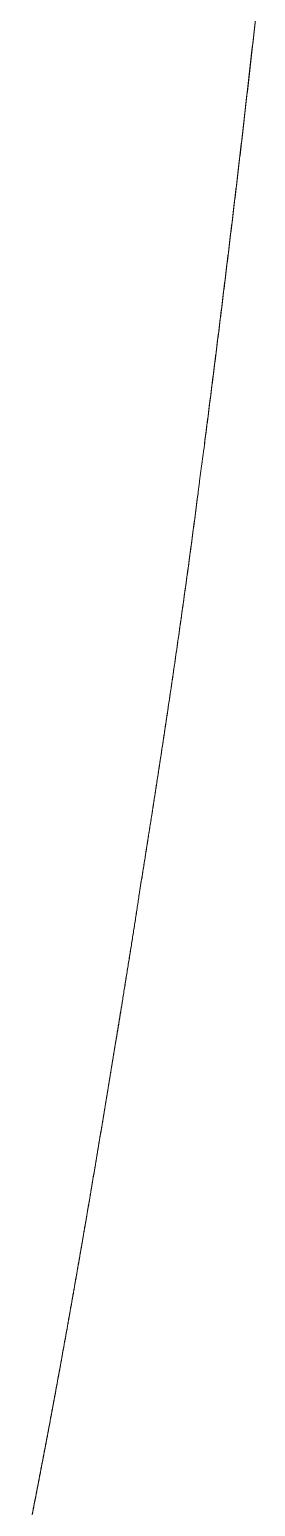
# Model space of a CAD drawing. Header units: millimetres. Extents: x 8533 to 164433, y 5768 to 115327.
# Drawn here: x 57178.25 to 57182.36, y 107711.28 to 107738.18 of the extents above; entities that cross this region are included whole.
import ezdxf

# ---------------------------------------------------------------- set-up
doc = ezdxf.new("R2010")
doc.units = ezdxf.units.MM
doc.header["$LTSCALE"] = 250
doc.layers.add('06_G-ENP_심볼', color=3, linetype='Continuous')
doc.layers.add('G-ENP', color=1, linetype='Continuous')

# ---------------------------------------------------------------- blocks, each defined once
blk = doc.blocks.new('zw$82BC')
at = {"layer": 'G-ENP', "color": 8, "lineweight": 0}
blk.add_line((18.42597688434707, 91.61201202348286), (18.42590054917936, 91.61145494986135), dxfattribs=at)
for centre, radius, start, end in [((14.39799678845846, 92.1559246708253), 4.064336899897005, 353.6711602137415, 353.7498454202355), ((14.4028075678698, 92.1553945742728), 4.05949700349118, 353.6740692628481, 353.7528464588952), ((14.26603034471096, 92.17056102905775), 4.197112519864056, 353.5949203175725, 353.6711617246779), ((14.27111946772978, 92.16999329293122), 4.191991827182295, 353.5977378886681, 353.6740707755457), ((14.12629238749606, 92.18624758695819), 4.337728183235394, 353.5211108280495, 353.5949217634586), ((14.13168653319589, 92.18563866634457), 4.33229977756978, 353.5238374078671, 353.5977393392719), ((13.97803240946986, 92.20308423509073), 4.486941097571441, 353.4497189915415, 353.5211122102687), ((13.98376073049714, 92.20243023428611), 4.481175564244538, 353.4523550550752, 353.5238387948582), ((13.82039802104124, 92.22118444230779), 4.645611252031992, 353.3807326411915, 353.4497203101228), ((13.82649520244071, 92.22048075617863), 4.639473598519873, 353.3832786301988, 353.4523563782183), ((13.65241994430006, 92.24067730877164), 4.814716562737002, 353.314140172678, 353.3807338949358), ((13.65892427426526, 92.23991882863623), 4.808168158688413, 353.3165965140997, 353.3832798875351), ((13.4729889775834, 92.26171060644583), 4.995376108368935, 353.2499305545235, 353.3141413632296), ((13.47994500960728, 92.26089139794249), 4.98837200393252, 353.2522976525649, 353.3165977077136), ((13.28082994709577, 92.28445425975059), 5.188876410083422, 353.1880933295654, 353.2499316828108), ((13.28828874597754, 92.28356751541611), 5.181365085912645, 353.1903715668135, 353.2522987817291), ((13.07447081994731, 92.30910448932082), 5.396702595092261, 353.128618604121, 353.1880943944819), ((13.08249228851516, 92.30814223228236), 5.388623616770037, 353.1308083379032, 353.1903726339124), ((12.85220304562087, 92.33588910715275), 5.620578407221237, 353.0714970444681, 353.1286196062592), ((12.86085517909579, 92.33484225733378), 5.611863173322004, 353.0735986202865, 353.1308093419626), ((12.62139415999629, 92.3639320914379), 5.853084644415189, 353.0187336236129, 353.0735995615572), ((12.61202992062466, 92.36507438775442), 5.862518297636666, 353.0167198904875, 353.0714979861248), ((12.35160656102023, 92.39697312182813), 6.124887989985351, 352.964278935908, 353.0167207709706), ((12.36177795997624, 92.39572269656912), 6.114640018834073, 352.9662051253653, 353.0187345045685), ((12.06815704380178, 92.43195564875379), 6.410488070520085, 352.9141665437323, 352.9642797536064), ((12.07924884379726, 92.43058198735872), 6.399311534169282, 352.916005463991, 352.9662059425561), ((11.75837625495127, 92.47046301630712), 6.722653018098651, 352.8663756226786, 352.9141672991427), ((11.77052365987994, 92.46894807560358), 6.710411511527001, 352.8681275314967, 352.9160062219622), ((11.41828814073564, 92.51302583786514), 7.06539420209865, 352.8208996611159, 352.8663763174963), ((11.43165411751166, 92.51134786599073), 7.051923310693265, 352.8225647922876, 352.8681282278532), ((11.04307868554629, 92.56028669021543), 7.443568399299346, 352.7777326850028, 352.8209002928011), ((11.057861045341, 92.55841927706547), 7.428668554250909, 352.779311255523, 352.8225654242332), ((10.62685003917882, 92.6130328695304), 7.86312583933496, 352.7368692971764, 352.7777332545206), ((10.6432952265197, 92.61094313058959), 7.84654840938161, 352.7383614930763, 352.7793118265831), ((17.638107229803, 91.71768421169406), 0.7949332786034783, 352.5617125984583, 352.8635090440901), ((17.59748312843762, 91.72295857221718), 0.8358983798857337, 352.565154151725, 352.8651444114761), ((17.9238681675226, 91.68166002799921), 0.5069151049855103, 352.2909398680004, 352.3543884602338), ((17.92860898047822, 91.68102105483877), 0.5021314252488329, 352.2930307883006, 352.3570830933884), ((18.02559206670107, 91.66800473340334), 0.4042787628128596, 352.3543882673475, 352.433922295837), ((18.02861502237143, 91.66760115141295), 0.4012289861152499, 352.3570828977528, 352.437220703231), ((19.40060518038554, 91.47760166784502), 0.9838524544997467, 172.2146438505058, 172.2474271889087), ((19.41872978421289, 91.47512870831008), 1.002144988053386, 172.2137241711416, 172.2459083455416), ((20.3264486298017, 91.35101783018666), 1.918309281101689, 172.1978365798247, 172.2146402146067), ((20.39683071912209, 91.34138409440749), 1.989347632204048, 172.1975173122239, 172.2137205504062), ((58.64310509245554, 86.1008126509073), 40.59298855451742, 172.1970398636598, 172.19783351958), ((16.33284784256394, 91.89882400383027), 2.112687932345937, 352.1970373415302, 352.21227899396), ((16.41245466966855, 91.88792622413945), 2.032338641843024, 352.1973195433026, 352.2131635008712), ((17.40711779487522, 91.75190189941173), 1.028417654598856, 352.2122770375166, 352.2435741863699), ((17.42639513957705, 91.74927100465743), 1.008961611414782, 352.2131615248271, 352.24506168427), ((17.7531056762199, 91.70477550957241), 0.6792350223608448, 352.2435727948296, 352.2909406886805), ((17.76158083371338, 91.70362482515401), 0.6706821067786167, 352.2450602901565, 352.2930315903383), ((18.6769818826552, 91.57506616450411), 0.2536935768710216, 172.649661165144, 172.7774025495581), ((18.67813598206892, 91.57491854872262), 0.2548570781896414, 172.6451714181702, 172.772325057317), ((18.7119485276216, 91.57055556905567), 0.2889499483733587, 172.5376031862222, 172.6496540230495), ((18.71345588494809, 91.57035957058667), 0.2904699946811948, 172.5337035996942, 172.6451643075422), ((18.75852279787036, 91.56445500522506), 0.3359220627418188, 172.4412979013305, 172.5375966572545), ((18.76057335832981, 91.56418459351829), 0.3379903759893843, 172.4379906847494, 172.5336971197079), ((18.82359843827409, 91.55581975499291), 0.4015681328490509, 172.3608012691091, 172.4412919677382), ((18.82654782482514, 91.55542619822927), 0.4045436607871837, 172.3580884692122, 172.4379847763788), ((18.92087943453539, 91.54277190641989), 0.4997202524694838, 172.2961639665724, 172.3607959489088), ((18.92547629935764, 91.54215261306376), 0.5043586453159072, 172.2940473186561, 172.3580831436766), ((19.08204521235133, 91.5209703953658), 0.6623539323247577, 172.24743138419, 172.2961592228473), ((19.0901796068426, 91.51986637171757), 0.6705629053390073, 172.24591250842, 172.2940425973219), ((18.2421255785962, 91.62739219669606), 0.1843007147814629, 352.5033157925434, 353.107235083897), ((18.25488337159619, 91.62582384198407), 0.1714468608009088, 352.5312549174741, 353.1230241798743), ((18.61022566434748, 91.5833756600556), 0.1864220311478524, 173.0797074049947, 173.254092864842), ((18.61083450522098, 91.58330266796361), 0.187035231576498, 173.0734624706944, 173.2472687567044), ((18.62801668701793, 91.5812162830216), 0.2043436213906751, 172.9207834923866, 173.0796981955467), ((18.62875428662774, 91.58112568116303), 0.2050867643977325, 172.915120828916, 173.0734532904934), ((18.64977638752676, 91.57851395045145), 0.2262704808911939, 172.7774103445806, 172.9207749952065), ((18.65068784990116, 91.57839955565692), 0.2271890936447401, 172.7723328341891, 172.9151123595623), ((16.32775334341012, 91.87381247241245), 2.114466877680834, 352.5116053656764, 352.6510463012006), ((16.33043434672449, 91.87346350680855), 2.111763259335431, 352.516753156928, 352.6563726591505), ((16.25356365867016, 91.88356449995786), 2.189294755928526, 352.376927633427, 352.5116038720734), ((16.25644764172303, 91.88318209146848), 2.186385530841824, 352.3818963453791, 352.5167516546576), ((16.17366023781246, 91.89425869797446), 2.2699106509864, 352.2470274084756, 352.3769262668916), ((16.17676996918489, 91.89383904247285), 2.266772731973544, 352.2518165861661, 352.3818949733778), ((16.08738730509954, 91.90600453916863), 2.356979495610851, 352.1219162445248, 352.2470261692372), ((16.09074912266813, 91.90554323958253), 2.353586177161713, 352.1265254770987, 352.2518153433449), ((15.993983333869, 91.91892904538037), 2.45127342278785, 352.0016046037034, 352.1219151292434), ((15.9976280387253, 91.91842096769443), 2.447593475580566, 352.006033515711, 352.1265243586673), ((15.8925599067863, 91.93318032680651), 2.553693199117831, 351.8861018534428, 352.0016036073694), ((15.89652331638077, 91.93261949773569), 2.549690307733591, 351.8903501164344, 352.0060325163874), ((15.78207297944176, 91.94893233089289), 2.665297351131817, 351.775416317147, 351.8861009745628), ((15.78639767479781, 91.94831166259672), 2.660928345167202, 351.7794836330004, 351.8903492351886), ((15.6612884367773, 91.96639059081718), 2.787337084769119, 351.6695552735364, 351.7754155554839), ((15.66602440047394, 91.96570175434647), 2.782551288983338, 351.6734413923258, 351.779482867311), ((15.52873538169668, 91.98579996183264), 2.921303633184803, 351.5685250021107, 351.6695546233809), ((15.53394303212572, 91.98503290736437), 2.916039795386552, 351.5722297013747, 351.6734407385524), ((15.38264865326774, 92.00745421060026), 3.068986532373405, 351.472330776706, 351.568524460529), ((15.38840022166114, 92.00659691471105), 3.063171423838096, 351.4758538793145, 351.5722291570654), ((15.22088934805079, 92.0317091926176), 3.232554184972976, 351.3809769109193, 351.472330344229), ((15.22727304130281, 92.0307469827793), 3.226098383049468, 351.3843182712916, 351.4758534427463), ((15.0408415766121, 92.05900002659871), 3.414658522152051, 351.2944667668945, 351.3809765847942), ((15.04796559374485, 92.05791490522904), 3.407452337404016, 351.297626277344, 351.3843179391669), ((14.83927141115119, 92.08986453300247), 3.618577989980657, 351.2128027790251, 351.2944665421816), ((14.84727070979018, 92.08863406200749), 3.61048460833337, 351.2157803614998, 351.2976260482388), ((14.61213382279921, 92.12497532929217), 3.848413261552341, 351.13598646602, 351.2128026551109), ((14.62117757133156, 92.12357137770829), 3.839261187743197, 351.1387820812254, 351.2157802337744), ((14.35429988452269, 92.16518515257741), 4.109363773365968, 351.0640184586226, 351.1359864407115), ((14.36460444290016, 92.16357175156838), 4.098933674044736, 351.0666320982256, 351.1387820535655), ((14.05916896506291, 92.21159132036513), 4.408120851993274, 350.9968985178064, 351.0640185315127), ((14.07101433561196, 92.20972191989074), 4.396128877797509, 350.9993302082758, 351.0666321669125), ((13.71810060615969, 92.26563015321005), 4.753443629840525, 350.9346255380141, 350.9968986843896), ((13.73185743421676, 92.263443146383), 4.739514046288835, 350.9368753334059, 350.9993303724748), ((18.74911733554559, 91.46127410609125), 0.3414709236541776, 170.6635764868852, 171.3324942611174), ((18.75966865577301, 91.45966005908218), 0.352145247645182, 170.6513950352307, 171.3226523736863), ((17.70035761999164, 91.6177142415932), 0.7188950183980214, 351.4862256915708, 351.6030581137853), ((17.7027941335988, 91.61735213892393), 0.7164317452108506, 351.4904216339038, 351.6076468741974), ((17.54459028404041, 91.64119288864612), 0.876421940095266, 351.2836410056668, 351.3798157107548), ((17.54807796930591, 91.64066128737795), 0.8728939738980557, 351.2870663036051, 351.3836241044114), ((17.62945058257618, 91.62832858434001), 0.7905921049980893, 351.379802140568, 351.4862409522464), ((17.63233971748305, 91.62789345067165), 0.7876703864355162, 351.3836104675901, 351.4904369435733), ((17.14432865109605, 91.7032407282249), 1.28146455628658, 351.0556593599298, 351.1216710847271), ((17.15147436865028, 91.70212044931299), 1.274231555637159, 351.0579576272776, 351.1243419526821), ((17.31142793738503, 91.67713859787261), 1.112338885002824, 351.1216623677732, 351.1976380347147), ((17.31687864724201, 91.67629099199536), 1.106822666262365, 351.1243331807878, 351.2006844039367), ((17.44099871819829, 91.65707469035499), 0.9812238682221461, 351.1976277282781, 351.2836529286822), ((17.44530067131701, 91.65641196184185), 0.9768711672046756, 351.2006740416428, 351.2870782879472), ((16.60263076805934, 91.78881619422754), 1.82988029902486, 350.9532688291841, 350.9995529139316), ((16.61692269006086, 91.78654676656316), 1.815409316854979, 350.954828758863, 351.0014811241566), ((16.92010512763569, 91.73853080550145), 1.508448207740008, 350.9995473063958, 351.0556665129389), ((16.92990325442226, 91.73698395885845), 1.498528731183563, 351.0014754525228, 351.0579648438506), ((15.27995459848314, 91.9999599516218), 3.169303348317148, 350.8900522606994, 350.9167829255816), ((15.32221562487236, 91.99319379659102), 3.126504105663307, 350.8908794027063, 350.9179760829213), ((16.11716563197668, 91.86611208819374), 2.321460458892727, 350.9167803900109, 350.9532728925463), ((16.13999680585279, 91.86246972076066), 2.298340568692921, 350.9179734870673, 350.9548328856768), ((51.63695147247184, 86.15263161886207), 33.65490678307244, 170.8658246602421, 170.8683385028605), ((57.30915486634389, 85.24074426741362), 39.39994202044648, 170.865920455499, 170.8680678109147), ((6.865520571734081, 93.35124522194184), 11.69154911709665, 350.8658267043922, 350.8730679361835), ((7.420448172692446, 93.26205803798791), 11.12950019071584, 350.8659224462501, 350.8735295272018), ((13.48541687385041, 92.28771780650106), 4.986765927897515, 350.8730684497671, 350.8900532780652), ((13.58912460917311, 92.27107287601444), 4.881730943276868, 350.8735299797, 350.8908804661901), ((22.1778955090776, 90.88724096993633), 3.817807263638474, 170.880624074778, 170.9027381260917), ((22.24212652532283, 90.87694278826979), 3.882858596768168, 170.8799857705411, 170.9017303742962), ((25.19658738986432, 90.40267840610335), 6.875142958225542, 170.8683349186067, 170.8806292268305), ((25.40614920992915, 90.36901544478104), 7.087391282662768, 170.8680642689729, 170.8799908596364), ((20.39032460123055, 91.17312010790226), 2.007520859882317, 170.9347102868991, 170.9766384081291), ((20.40832406382954, 91.17025474575797), 2.025746965867941, 170.9333309480557, 170.9748845619728), ((21.01067679974797, 91.07414159202801), 2.63571955202517, 170.90273140411, 170.9347186196275), ((21.04142582461112, 91.0692263744375), 2.666858946193007, 170.9017237075577, 170.9333392200842), ((6.358355003035982, 93.45090325026092), 12.20813874758586, 350.7070236466081, 350.7337407004535), ((6.242009001022282, 93.4699120986831), 12.32602737406808, 350.7081492904729, 350.7346110413898), ((17.7372398062421, 91.59481248077259), 0.6788677558323103, 350.7009897785691, 350.9452925840114), ((17.76708382963473, 91.5900116818201), 0.6486400729934417, 350.7123847408716, 350.9540630046844), ((8.805228082550528, 93.05052040829366), 9.728724645949217, 350.6735043682797, 350.707023633655), ((8.731478252514378, 93.06260944368927), 9.80345872150585, 350.6748853246869, 350.7081492886371), ((10.42579147831255, 92.7843734458533), 8.086451853353573, 350.6331837184918, 350.6735041425491), ((10.37492092200598, 92.79274566973316), 8.138006751499047, 350.6348199162626, 350.6748851064315), ((11.57766831543741, 92.5943668706251), 6.919009029685308, 350.5860646867191, 350.6331832795248), ((11.5404896732489, 92.60051474980799), 6.956692550937068, 350.5879559736321, 350.6348194809403), ((12.43812732334591, 92.45170385331096), 6.046803525919036, 350.532152207561, 350.5860640295666), ((12.40978622964725, 92.45641596049381), 6.075533675337571, 350.5342983639595, 350.587955322382), ((13.10504644190969, 92.34048464542212), 5.37067423139808, 350.4714531851114, 350.5321513274492), ((13.08273961291151, 92.34421635117667), 5.393291043733762, 350.4738539117986, 350.5342974932589), ((13.6368828036487, 92.2512134322215), 4.831397618541515, 350.4039765048872, 350.4714520826202), ((13.61887702627344, 92.25424628234794), 4.84965703146864, 350.4066314407236, 350.4738528198146), ((14.07070089565748, 92.17786966657934), 4.391423250069185, 350.3297330716169, 350.4039751785906), ((14.05586974529275, 92.1803866228745), 4.406466456463502, 350.332641765747, 350.4066301216395), ((14.43113983543078, 92.11645131535568), 4.025788947559141, 350.2487358159469, 350.3297315172991), ((14.41871806350214, 92.11857667071143), 4.03839123016619, 350.2518977470315, 350.3326402195458), ((14.73521678507429, 92.06419454942062), 3.717254409961808, 350.1609997194019, 350.2487340307614), ((14.72466695777463, 92.06601558567684), 3.727960249807389, 350.1644142864491, 350.2518959711626), ((14.99506192796152, 92.01912945249472), 3.453530385187755, 350.066541848576, 350.1609977003068), ((14.98599515081624, 92.020709323738), 3.462733777053874, 350.0702083767089, 350.1644122773155), ((15.21955566293123, 91.97981405142218), 3.225620012887266, 349.9653813735619, 350.0665395929648), ((15.21168414747605, 91.98119948195051), 3.233612519176364, 349.9692991004257, 350.0702061292222), ((15.41534834652829, 91.94516866173439), 3.026785715099444, 349.8575395890783, 349.9653788785648), ((15.40845390754329, 91.94639507412694), 3.033788383294787, 349.8617076823145, 349.9692966129754), ((15.58751812401017, 91.91436903551397), 2.851882744131512, 349.7430399645129, 349.8575368511334), ((15.58143320948649, 91.9154636168227), 2.858065322907889, 349.747457496915, 349.8617049509629), ((15.74001076996866, 91.88677488566657), 2.696913572432103, 349.6219081344929, 349.7430369779669), ((15.73460373149727, 91.88775899778102), 2.70240943728424, 349.6265741084107, 349.747454521536), ((15.87593725949928, 91.86188157435367), 2.55872642576412, 349.4941719661495, 349.6219049011628), ((15.87110367005643, 91.86277215415436), 2.563641373303269, 349.499085294852, 349.6265708837624), ((15.99778405415721, 91.83928593640906), 2.434802238365101, 349.3598615620747, 349.4941684805199), ((15.99344001499539, 91.8400965832036), 2.439221267167043, 349.3650210746721, 349.4990818182637), ((16.39005580792833, 91.76555725672722), 2.035661854802767, 349.2001941513999, 349.3607619438483), ((16.40186432228053, 91.76332249574392), 2.023643756271476, 349.2057513874763, 349.3672876164595), ((15.46396552203534, 91.94230930748972), 2.978468568414097, 349.0888685769326, 349.1984154226063), ((15.468027244623, 91.94153050205085), 2.9743328552857, 349.0929067293741, 349.2026063641486), ((15.35142827653313, 91.96400324483716), 3.093077723994545, 348.9833927862925, 349.0888684984801), ((15.35580835157965, 91.96315486752593), 3.088616244883967, 348.9872781215354, 349.0929066476889), ((15.22988382857933, 91.98766565931442), 3.216904064840438, 348.8819887385985, 348.983392712634), ((15.23462129998229, 91.98673917441562), 3.212076849962359, 348.885721236439, 348.9872780475122)]:
    blk.add_arc(centre, radius, start, end, dxfattribs=at)

msp = doc.modelspace()

# ---------------------------------------------------------------- block references
at = {"layer": '06_G-ENP_심볼', "color": 0, "xscale": 79.36842069133647, "yscale": 79.36842069133647, "zscale": 79.36842069133647}
msp.add_blockref('zw$82BC', (55718.94609826999, 100459.2019182342, -0.3242994333755119), dxfattribs=at)

doc.saveas('drawing.dxf')
